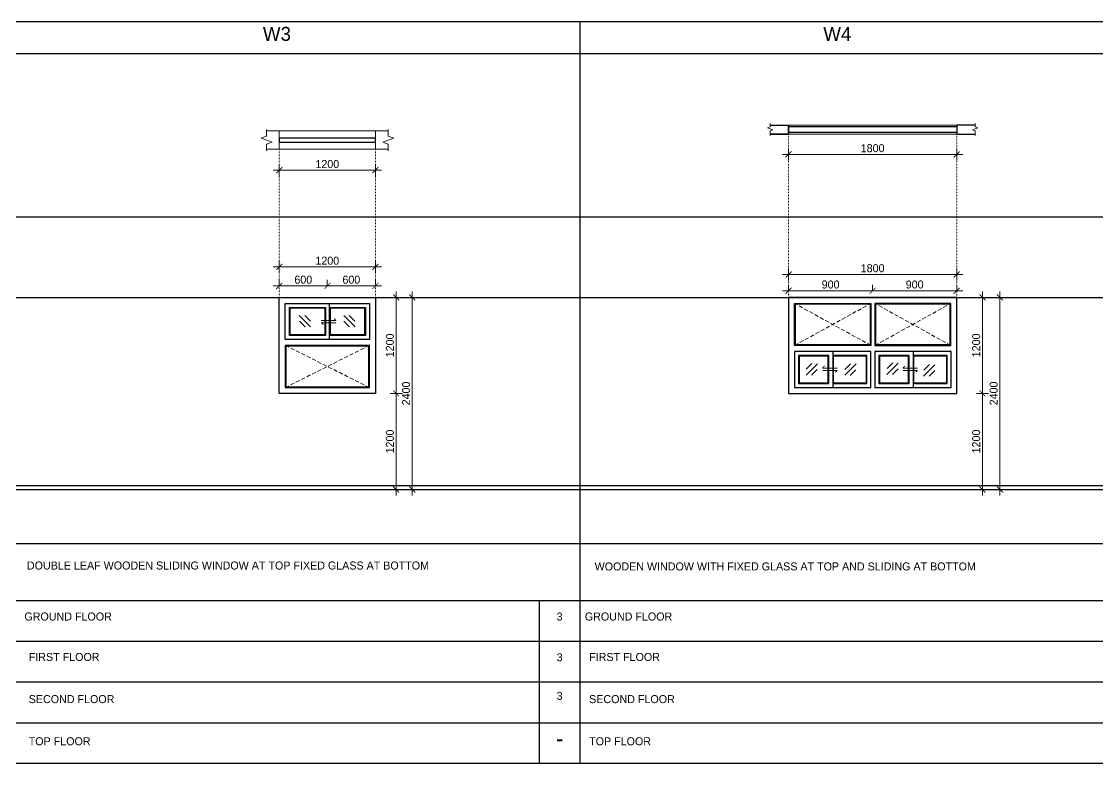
# Model space of a CAD drawing. Header units: inches. Extents: x -3071 to 2014935, y -37057 to 549694.
# Drawn here: x 1464790 to 1478230, y 491784 to 501048 of the extents above; entities that cross this region are included whole.
import ezdxf

# ---------------------------------------------------------------- set-up
doc = ezdxf.new("R2010")
doc.units = ezdxf.units.IN
doc.header["$MEASUREMENT"] = 0
for name, pattern in [('DOT', [0.25, 0, -0.25]), ('HIDDEN2', [0.1875, 0.125, -0.0625]), ('TRAZOS1', [0.15, 0.1, -0.05])]:
    doc.linetypes.add(name, pattern=pattern)
for name, color, linetype, lineweight in [('001-Archi- Break Line', 25, 'Continuous', 13), ('001-Archi- door window elevation', 92, 'Continuous', 25), ('001-Archi- Opening', 90, 'Continuous', 25), ('001-Archi-Dimension', 200, 'Continuous', 18), ('001-Archi-Elev 3', 212, 'Continuous', 30), ('001-Archi-Elev 4', 246, 'Continuous', 25), ('001-Archi-hatch', 9, 'Continuous', 0), ('001-Archi-sill', 22, 'Continuous', 15), ('001-Archi-Text', 180, 'Continuous', 18), ('002-Archi- Opening', 90, 'Continuous', 25)]:
    doc.layers.add(name, color=color, linetype=linetype, lineweight=lineweight)
doc.styles.add('Archi 100', font='GOTHIC.TTF', dxfattribs={"height": 200})
doc.styles.add('Archi 50', font='GOTHIC.TTF', dxfattribs={"height": 100})
doc.dimstyles.new('Archi 50', dxfattribs={"dimscale": 0.5, "dimtxt": 100, "dimasz": 150, "dimexe": 150, "dimexo": 300, "dimgap": 50, "dimtad": 1, "dimdec": 0, "dimzin": 0, "dimdsep": 46, "dimtxsty": 'Archi 50', "dimblk": 'ARCHTICK', "dimcen": 0.09, "dimdle": 150, "dimclrd": 256, "dimclre": 256, "dimclrt": 256, "dimadec": 0, "dimazin": 0, "dimtfac": 1, "dimtdec": 0, "dimtix": 1, "dimtofl": 0, "dimtmove": 0, "dimatfit": 0, "dimfxl": 150, "dimfxlon": 1, "dimtolj": 1, "dimtzin": 0, "dimlwd": -1, "dimlwe": -1, "dimarcsym": 0})

# ---------------------------------------------------------------- blocks, each defined once
blk = doc.blocks.new('_ArchTick')
at = {"color": 0, "linetype": 'ByBlock', "const_width": 0.15}
blk.add_lwpolyline([(-0.5, -0.5), (0.5, 0.5)], dxfattribs=at)
blk = doc.blocks.new('*D1597')
at = {"layer": '001-Archi-Dimension', "transparency": 16777216}
for p, q in [((1467935, 499191), (1469285, 499191)), ((1468010, 499266), (1468010, 499116)), ((1469210, 499266), (1469210, 499116))]:
    blk.add_line(p, q, dxfattribs=at)
at = {"layer": 'Defpoints', "color": 0, "transparency": 16777216}
for p in [(1468010, 499453), (1469210, 499453), (1469210, 499191)]:
    blk.add_point(p, dxfattribs=at)
at = {"layer": '001-Archi-Dimension', "transparency": 16777216, "xscale": 75, "yscale": 75, "zscale": 75, "rotation": 180}
blk.add_blockref('_ArchTick', (1468010, 499191), dxfattribs=at)
at = {"layer": '001-Archi-Dimension', "transparency": 16777216, "xscale": 75, "yscale": 75, "zscale": 75}
blk.add_blockref('_ArchTick', (1469210, 499191), dxfattribs=at)
at = {"layer": '001-Archi-Dimension', "transparency": 16777216, "insert": (1468610, 499268), "char_height": 100, "attachment_point": 5, "style": 'Archi 50'}
blk.add_mtext('\\A1;1200', dxfattribs=at)
blk = doc.blocks.new('*D1556')
at = {"layer": '001-Archi-Dimension', "transparency": 16777216}
for p, q in [((1469469, 496479), (1469469, 495129)), ((1469469, 496404), (1469544, 496404)), ((1469469, 495204), (1469544, 495204))]:
    blk.add_line(p, q, dxfattribs=at)
at = {"layer": 'Defpoints', "color": 0, "transparency": 16777216}
for p in [(1469469, 496404), (1469432, 495204), (1469469, 495204)]:
    blk.add_point(p, dxfattribs=at)
at = {"layer": '001-Archi-Dimension', "transparency": 16777216, "xscale": 75, "yscale": 75, "zscale": 75}
for p, rotation in [((1469469, 496404), 90), ((1469469, 495204), 270)]:
    blk.add_blockref('_ArchTick', p, dxfattribs=dict(at, rotation=rotation))
at = {"layer": '001-Archi-Dimension', "transparency": 16777216, "insert": (1469392, 495804), "char_height": 100, "attachment_point": 5, "rotation": 90, "style": 'Archi 50'}
blk.add_mtext('\\A1;1200', dxfattribs=at)
blk = doc.blocks.new('*D1598')
at = {"layer": '001-Archi-Dimension', "transparency": 16777216}
for p, q in [((1469469, 496329), (1469469, 497679)), ((1469394, 497604), (1469544, 497604)), ((1469394, 496404), (1469544, 496404))]:
    blk.add_line(p, q, dxfattribs=at)
at = {"layer": 'Defpoints', "color": 0, "transparency": 16777216}
for p in [(1469210, 497604), (1469469, 497604), (1469210, 496404)]:
    blk.add_point(p, dxfattribs=at)
at = {"layer": '001-Archi-Dimension', "transparency": 16777216, "xscale": 75, "yscale": 75, "zscale": 75}
for p, rotation in [((1469469, 497604), 90), ((1469469, 496404), 270)]:
    blk.add_blockref('_ArchTick', p, dxfattribs=dict(at, rotation=rotation))
at = {"layer": '001-Archi-Dimension', "transparency": 16777216, "insert": (1469392, 497004), "char_height": 100, "attachment_point": 5, "rotation": 90, "style": 'Archi 50'}
blk.add_mtext('\\A1;1200', dxfattribs=at)
blk = doc.blocks.new('*D1599')
at = {"layer": '001-Archi-Dimension', "transparency": 16777216}
for p, q in [((1468010, 497746), (1468010, 497821)), ((1468610, 497746), (1468610, 497821)), ((1467935, 497746), (1468685, 497746))]:
    blk.add_line(p, q, dxfattribs=at)
at = {"layer": 'Defpoints', "color": 0, "transparency": 16777216}
for p in [(1468610, 497746), (1468010, 497604), (1468610, 497604)]:
    blk.add_point(p, dxfattribs=at)
at = {"layer": '001-Archi-Dimension', "transparency": 16777216, "xscale": 75, "yscale": 75, "zscale": 75, "rotation": 180}
blk.add_blockref('_ArchTick', (1468010, 497746), dxfattribs=at)
at = {"layer": '001-Archi-Dimension', "transparency": 16777216, "xscale": 75, "yscale": 75, "zscale": 75}
blk.add_blockref('_ArchTick', (1468610, 497746), dxfattribs=at)
at = {"layer": '001-Archi-Dimension', "transparency": 16777216, "insert": (1468310, 497824), "char_height": 100, "attachment_point": 5, "style": 'Archi 50'}
blk.add_mtext('\\A1;600', dxfattribs=at)
blk = doc.blocks.new('*D1600')
at = {"layer": '001-Archi-Dimension', "transparency": 16777216}
for p, q in [((1468610, 497746), (1468610, 497821)), ((1469210, 497746), (1469210, 497821)), ((1468535, 497746), (1469285, 497746))]:
    blk.add_line(p, q, dxfattribs=at)
at = {"layer": 'Defpoints', "color": 0, "transparency": 16777216}
for p in [(1469210, 497746), (1468610, 497604), (1469210, 497604)]:
    blk.add_point(p, dxfattribs=at)
at = {"layer": '001-Archi-Dimension', "transparency": 16777216, "xscale": 75, "yscale": 75, "zscale": 75, "rotation": 180}
blk.add_blockref('_ArchTick', (1468610, 497746), dxfattribs=at)
at = {"layer": '001-Archi-Dimension', "transparency": 16777216, "xscale": 75, "yscale": 75, "zscale": 75}
blk.add_blockref('_ArchTick', (1469210, 497746), dxfattribs=at)
at = {"layer": '001-Archi-Dimension', "transparency": 16777216, "insert": (1468910, 497824), "char_height": 100, "attachment_point": 5, "style": 'Archi 50'}
blk.add_mtext('\\A1;600', dxfattribs=at)
blk = doc.blocks.new('*D1557')
at = {"layer": '001-Archi-Dimension', "transparency": 16777216}
for p, q in [((1468010, 497909), (1468010, 498059)), ((1469210, 497909), (1469210, 498059)), ((1467935, 497984), (1469285, 497984))]:
    blk.add_line(p, q, dxfattribs=at)
at = {"layer": 'Defpoints', "color": 0, "transparency": 16777216}
for p in [(1469210, 497984), (1468010, 497604), (1469210, 497604)]:
    blk.add_point(p, dxfattribs=at)
at = {"layer": '001-Archi-Dimension', "transparency": 16777216, "xscale": 75, "yscale": 75, "zscale": 75, "rotation": 180}
blk.add_blockref('_ArchTick', (1468010, 497984), dxfattribs=at)
at = {"layer": '001-Archi-Dimension', "transparency": 16777216, "xscale": 75, "yscale": 75, "zscale": 75}
blk.add_blockref('_ArchTick', (1469210, 497984), dxfattribs=at)
at = {"layer": '001-Archi-Dimension', "transparency": 16777216, "insert": (1468610, 498061), "char_height": 100, "attachment_point": 5, "style": 'Archi 50'}
blk.add_mtext('\\A1;1200', dxfattribs=at)
blk = doc.blocks.new('*D1558')
at = {"layer": '001-Archi-Dimension', "transparency": 16777216}
for p, q in [((1469671, 497679), (1469671, 495129)), ((1469596, 497604), (1469746, 497604)), ((1469596, 495204), (1469746, 495204))]:
    blk.add_line(p, q, dxfattribs=at)
at = {"layer": 'Defpoints', "color": 0, "transparency": 16777216}
for p in [(1469210, 497604), (1469210, 495204), (1469671, 495204)]:
    blk.add_point(p, dxfattribs=at)
at = {"layer": '001-Archi-Dimension', "transparency": 16777216, "xscale": 75, "yscale": 75, "zscale": 75}
for p, rotation in [((1469671, 497604), 90), ((1469671, 495204), 270)]:
    blk.add_blockref('_ArchTick', p, dxfattribs=dict(at, rotation=rotation))
at = {"layer": '001-Archi-Dimension', "transparency": 16777216, "insert": (1469594, 496404), "char_height": 100, "attachment_point": 5, "rotation": 90, "style": 'Archi 50'}
blk.add_mtext('\\A1;2400', dxfattribs=at)
blk = doc.blocks.new('*D1639')
at = {"layer": '001-Archi-Dimension', "transparency": 16777216}
for p, q in [((1474371, 499464), (1474371, 499314)), ((1476471, 499464), (1476471, 499314)), ((1474296, 499389), (1476546, 499389))]:
    blk.add_line(p, q, dxfattribs=at)
at = {"layer": 'Defpoints', "color": 0, "transparency": 16777216}
for p in [(1474371, 499643), (1476471, 499643), (1476471, 499389)]:
    blk.add_point(p, dxfattribs=at)
at = {"layer": '001-Archi-Dimension', "transparency": 16777216, "xscale": 75, "yscale": 75, "zscale": 75, "rotation": 180}
blk.add_blockref('_ArchTick', (1474371, 499389), dxfattribs=at)
at = {"layer": '001-Archi-Dimension', "transparency": 16777216, "xscale": 75, "yscale": 75, "zscale": 75}
blk.add_blockref('_ArchTick', (1476471, 499389), dxfattribs=at)
at = {"layer": '001-Archi-Dimension', "transparency": 16777216, "insert": (1475421, 499466), "char_height": 100, "attachment_point": 5, "style": 'Archi 50'}
blk.add_mtext('\\A1;1800', dxfattribs=at)
blk = doc.blocks.new('*D1640')
at = {"layer": '001-Archi-Dimension', "transparency": 16777216}
for p, q in [((1476793, 497679), (1476793, 496329)), ((1476718, 497604), (1476868, 497604)), ((1476718, 496404), (1476868, 496404))]:
    blk.add_line(p, q, dxfattribs=at)
at = {"layer": 'Defpoints', "color": 0, "transparency": 16777216}
for p in [(1476471, 497604), (1476471, 496404), (1476793, 496404)]:
    blk.add_point(p, dxfattribs=at)
at = {"layer": '001-Archi-Dimension', "transparency": 16777216, "xscale": 75, "yscale": 75, "zscale": 75}
for p, rotation in [((1476793, 497604), 90), ((1476793, 496404), 270)]:
    blk.add_blockref('_ArchTick', p, dxfattribs=dict(at, rotation=rotation))
at = {"layer": '001-Archi-Dimension', "transparency": 16777216, "insert": (1476715, 497004), "char_height": 100, "attachment_point": 5, "rotation": 90, "style": 'Archi 50'}
blk.add_mtext('\\A1;1200', dxfattribs=at)
blk = doc.blocks.new('*D1641')
at = {"layer": '001-Archi-Dimension', "transparency": 16777216}
for p, q in [((1476793, 496479), (1476793, 495129)), ((1476718, 496404), (1476868, 496404)), ((1476793, 495204), (1476868, 495204))]:
    blk.add_line(p, q, dxfattribs=at)
at = {"layer": 'Defpoints', "color": 0, "transparency": 16777216}
for p in [(1476471, 496404), (1476793, 495204), (1476793, 495204)]:
    blk.add_point(p, dxfattribs=at)
at = {"layer": '001-Archi-Dimension', "transparency": 16777216, "xscale": 75, "yscale": 75, "zscale": 75}
for p, rotation in [((1476793, 496404), 90), ((1476793, 495204), 270)]:
    blk.add_blockref('_ArchTick', p, dxfattribs=dict(at, rotation=rotation))
at = {"layer": '001-Archi-Dimension', "transparency": 16777216, "insert": (1476715, 495804), "char_height": 100, "attachment_point": 5, "rotation": 90, "style": 'Archi 50'}
blk.add_mtext('\\A1;1200', dxfattribs=at)
blk = doc.blocks.new('*D1642')
at = {"layer": '001-Archi-Dimension', "transparency": 16777216}
for p, q in [((1477011, 497679), (1477011, 495129)), ((1476936, 497604), (1477086, 497604)), ((1476936, 495204), (1477086, 495204))]:
    blk.add_line(p, q, dxfattribs=at)
at = {"layer": 'Defpoints', "color": 0, "transparency": 16777216}
for p in [(1476471, 497604), (1476471, 495204), (1477011, 495204)]:
    blk.add_point(p, dxfattribs=at)
at = {"layer": '001-Archi-Dimension', "transparency": 16777216, "xscale": 75, "yscale": 75, "zscale": 75}
for p, rotation in [((1477011, 497604), 90), ((1477011, 495204), 270)]:
    blk.add_blockref('_ArchTick', p, dxfattribs=dict(at, rotation=rotation))
at = {"layer": '001-Archi-Dimension', "transparency": 16777216, "insert": (1476933, 496404), "char_height": 100, "attachment_point": 5, "rotation": 90, "style": 'Archi 50'}
blk.add_mtext('\\A1;2400', dxfattribs=at)
blk = doc.blocks.new('*D1592')
at = {"layer": '001-Archi-Dimension', "transparency": 16777216}
for p, q in [((1474371, 497814), (1474371, 497964)), ((1476471, 497814), (1476471, 497964)), ((1474296, 497889), (1476546, 497889))]:
    blk.add_line(p, q, dxfattribs=at)
at = {"layer": 'Defpoints', "color": 0, "transparency": 16777216}
for p in [(1476471, 497889), (1474371, 497604), (1476471, 497604)]:
    blk.add_point(p, dxfattribs=at)
at = {"layer": '001-Archi-Dimension', "transparency": 16777216, "xscale": 75, "yscale": 75, "zscale": 75, "rotation": 180}
blk.add_blockref('_ArchTick', (1474371, 497889), dxfattribs=at)
at = {"layer": '001-Archi-Dimension', "transparency": 16777216, "xscale": 75, "yscale": 75, "zscale": 75}
blk.add_blockref('_ArchTick', (1476471, 497889), dxfattribs=at)
at = {"layer": '001-Archi-Dimension', "transparency": 16777216, "insert": (1475421, 497967), "char_height": 100, "attachment_point": 5, "style": 'Archi 50'}
blk.add_mtext('\\A1;1800', dxfattribs=at)
blk = doc.blocks.new('*D1643')
at = {"layer": '001-Archi-Dimension', "transparency": 16777216}
for p, q in [((1474296, 497687), (1475496, 497687)), ((1474371, 497687), (1474371, 497762)), ((1475421, 497687), (1475421, 497762))]:
    blk.add_line(p, q, dxfattribs=at)
at = {"layer": 'Defpoints', "color": 0, "transparency": 16777216}
for p in [(1475421, 497687), (1474371, 497604), (1475421, 497604)]:
    blk.add_point(p, dxfattribs=at)
at = {"layer": '001-Archi-Dimension', "transparency": 16777216, "xscale": 75, "yscale": 75, "zscale": 75, "rotation": 180}
blk.add_blockref('_ArchTick', (1474371, 497687), dxfattribs=at)
at = {"layer": '001-Archi-Dimension', "transparency": 16777216, "xscale": 75, "yscale": 75, "zscale": 75}
blk.add_blockref('_ArchTick', (1475421, 497687), dxfattribs=at)
at = {"layer": '001-Archi-Dimension', "transparency": 16777216, "insert": (1474896, 497764), "char_height": 100, "attachment_point": 5, "style": 'Archi 50'}
blk.add_mtext('\\A1;900', dxfattribs=at)
blk = doc.blocks.new('*D1644')
at = {"layer": '001-Archi-Dimension', "transparency": 16777216}
for p, q in [((1475346, 497687), (1476546, 497687)), ((1475421, 497687), (1475421, 497762)), ((1476471, 497687), (1476471, 497762))]:
    blk.add_line(p, q, dxfattribs=at)
at = {"layer": 'Defpoints', "color": 0, "transparency": 16777216}
for p in [(1476471, 497687), (1475421, 497604), (1476471, 497604)]:
    blk.add_point(p, dxfattribs=at)
at = {"layer": '001-Archi-Dimension', "transparency": 16777216, "xscale": 75, "yscale": 75, "zscale": 75, "rotation": 180}
blk.add_blockref('_ArchTick', (1475421, 497687), dxfattribs=at)
at = {"layer": '001-Archi-Dimension', "transparency": 16777216, "xscale": 75, "yscale": 75, "zscale": 75}
blk.add_blockref('_ArchTick', (1476471, 497687), dxfattribs=at)
at = {"layer": '001-Archi-Dimension', "transparency": 16777216, "insert": (1475946, 497764), "char_height": 100, "attachment_point": 5, "style": 'Archi 50'}
blk.add_mtext('\\A1;900', dxfattribs=at)

msp = doc.modelspace()

# ---------------------------------------------------------------- linework, layer by layer
msp.add_line((1474141.48, 499643.02), (1474371.48, 499643.02))
for points in [[(1474141.48, 499753.02), (1474371.48, 499753.02), (1474371.48, 499643.02), (1474141.48, 499643.02)], [(1476701.48, 499753.02), (1476471.48, 499753.02), (1476471.48, 499643.02), (1476701.48, 499643.02)]]:
    msp.add_lwpolyline(points)
at = {"layer": '001-Archi- Break Line', "linetype": 'Continuous'}
for points in [[(1467850.44, 499700.5), (1467850.44, 499618), (1467781.75, 499593), (1467919.13, 499543), (1467850.44, 499518), (1467850.44, 499435.5)], [(1469370.55, 499700.5), (1469370.55, 499618), (1469439.23, 499593), (1469301.86, 499543), (1469370.55, 499518), (1469370.55, 499435.5)], [(1474141.48, 499773.65), (1474141.48, 499732.4), (1474107.14, 499719.9), (1474175.83, 499694.9), (1474141.48, 499682.4), (1474141.53, 499623.85)], [(1476701.48, 499773.65), (1476701.48, 499732.4), (1476735.83, 499719.9), (1476667.14, 499694.9), (1476701.48, 499682.4), (1476701.43, 499623.85)]]:
    msp.add_lwpolyline(points, dxfattribs=at)
at = {"layer": '001-Archi- door window elevation'}
for points in [[(1468010.49, 497603.51), (1469210.49, 497603.51), (1469210.49, 496403.51), (1468010.49, 496403.51)], [(1474371.48, 496403.51), (1476471.48, 496403.51), (1476471.48, 497603.51), (1474371.48, 497603.51)], [(1475399.63, 497003.51), (1474446.48, 497003.51), (1474446.48, 497528.51), (1475399.63, 497528.51)], [(1475449.63, 497003.51), (1476396.48, 497003.51), (1476396.48, 497528.51), (1475449.63, 497528.51)], [(1468588.84, 497128.51), (1468135.49, 497128.51), (1468135.49, 497478.51), (1468588.84, 497478.51)], [(1469085.49, 497128.51), (1468638.84, 497128.51), (1468638.84, 497478.51), (1469085.49, 497478.51)], [(1469135.49, 497003.51), (1468085.49, 497003.51), (1468085.49, 496478.51), (1469135.49, 496478.51)], [(1474873.06, 496878.51), (1474496.48, 496878.51), (1474496.48, 496528.51), (1474873.06, 496528.51)], [(1475349.63, 496878.51), (1474923.06, 496878.51), (1474923.06, 496528.51), (1475349.63, 496528.51)], [(1475876.2, 496878.51), (1475499.63, 496878.51), (1475499.63, 496528.51), (1475876.2, 496528.51)], [(1476352.77, 496878.51), (1475926.2, 496878.51), (1475926.2, 496528.51), (1476352.77, 496528.51)]]:
    msp.add_lwpolyline(points, close=True, dxfattribs=at)
for points in [[(1469135.49, 497078.51), (1468085.49, 497078.51), (1468085.49, 497528.51), (1469135.49, 497528.51), (1469135.49, 497078.51)], [(1468638.84, 497078.51), (1468638.84, 497528.51)], [(1475399.63, 496928.51), (1474446.48, 496928.51), (1474446.48, 496478.51), (1475399.63, 496478.51), (1475399.63, 496928.51)], [(1474923.06, 496928.51), (1474923.06, 496478.51)], [(1476402.77, 496928.51), (1475449.63, 496928.51), (1475449.63, 496478.51), (1476402.77, 496478.51), (1476402.77, 496928.51)], [(1475926.2, 496928.51), (1475926.2, 496478.51)]]:
    msp.add_lwpolyline(points, dxfattribs=at)
at = {"layer": '001-Archi- Opening'}
msp.add_lwpolyline([(1468010.49, 499543), (1469210.49, 499543), (1469210.49, 499593), (1468010.49, 499593), (1468010.49, 499543)], dxfattribs=at)
at = {"layer": '001-Archi-Elev 3'}
for p, q in [((1471763.58, 501048.21), (1471763.58, 491783.55)), ((1445763.58, 500648.21), (1478763.58, 500648.21)), ((1445763.58, 498607.8), (1478763.58, 498607.8)), ((1445763.58, 494531.26), (1478763.58, 494531.26)), ((1445763.58, 493820.36), (1478763.58, 493820.36)), ((1450763.58, 493311.16), (1478763.58, 493311.16)), ((1450763.58, 492801.96), (1478763.58, 492801.96)), ((1450763.58, 492292.76), (1478763.58, 492292.76))]:
    msp.add_line(p, q, dxfattribs=at)
for points in [[(1478763.58, 491783.55), (1445763.58, 491783.55), (1445763.58, 501048.21), (1478763.58, 501048.21)], [(1471254.38, 493820.36), (1471254.38, 491783.55)]]:
    msp.add_lwpolyline(points, dxfattribs=at)
at = {"layer": '001-Archi-Elev 4', "ltscale": 1000}
for p, q in [((1446924.76, 497603.51), (1478763.58, 497603.51)), ((1446924.76, 495203.51), (1478763.58, 495203.51))]:
    msp.add_line(p, q, dxfattribs=at)
at = {"layer": '001-Archi-Elev 4', "ltscale": 0.2}
msp.add_line((1446924.76, 495253.51), (1478763.58, 495253.51), dxfattribs=at)
at = {"layer": '001-Archi-hatch', "linetype": 'DOT'}
for p, q in [((1476471.48, 497603.51), (1476471.48, 499698.02)), ((1474371.48, 497603.51), (1474371.48, 499660.52)), ((1468010.49, 499453), (1468010.49, 497603.51)), ((1469210.49, 497603.51), (1469210.49, 499453))]:
    msp.add_line(p, q, dxfattribs=at)
at = {"layer": '001-Archi-hatch', "linetype": 'TRAZOS1', "ltscale": 500}
for p, q in [((1474446.48, 497003.51), (1475399.63, 497528.51)), ((1475399.63, 497003.51), (1474446.48, 497528.51)), ((1475449.63, 497003.51), (1476396.48, 497528.51)), ((1476396.48, 497003.51), (1475449.63, 497528.51)), ((1468085.49, 497003.51), (1469135.49, 496478.51)), ((1469135.49, 497003.51), (1468085.49, 496478.51))]:
    msp.add_line(p, q, dxfattribs=at)
at = {"layer": '001-Archi-hatch'}
for p, q in [((1468400.28, 497235.57), (1468258.68, 497377.18)), ((1468260.51, 497304.63), (1468331.31, 497233.83)), ((1468327.65, 497378.92), (1468398.45, 497308.12)), ((1468956.21, 497235.57), (1468814.61, 497377.18)), ((1468816.44, 497304.63), (1468887.24, 497233.83)), ((1468883.58, 497378.92), (1468954.38, 497308.12)), ((1474731.91, 496774.31), (1474590.31, 496632.71)), ((1474592.14, 496705.25), (1474662.94, 496776.05)), ((1475215.15, 496772.57), (1475073.54, 496630.97)), ((1475075.37, 496703.51), (1475146.18, 496774.31)), ((1475740.85, 496784.19), (1475599.24, 496642.59)), ((1475601.07, 496715.13), (1475671.88, 496785.93)), ((1476199.85, 496761.87), (1476058.25, 496620.26)), ((1476060.08, 496692.8), (1476130.88, 496763.61)), ((1474659.28, 496630.97), (1474730.08, 496701.77)), ((1475142.51, 496629.23), (1475213.32, 496700.03)), ((1475668.21, 496640.85), (1475739.01, 496711.65)), ((1476127.22, 496618.52), (1476198.02, 496689.32))]:
    msp.add_line(p, q, dxfattribs=at)
for points in [[(1467850.44, 499453), (1468010.49, 499453), (1468010.49, 499683), (1467850.44, 499683)], [(1469370.55, 499453), (1469210.49, 499453), (1469210.49, 499683), (1469370.55, 499683)]]:
    msp.add_lwpolyline(points, dxfattribs=at)
for points in [[(1468578.84, 497138.51), (1468145.49, 497138.51), (1468145.49, 497468.51), (1468578.84, 497468.51)], [(1469075.49, 497138.51), (1468648.84, 497138.51), (1468648.84, 497468.51), (1469075.49, 497468.51)], [(1475389.63, 497013.51), (1474456.48, 497013.51), (1474456.48, 497518.51), (1475389.63, 497518.51)], [(1475459.63, 497013.51), (1476386.48, 497013.51), (1476386.48, 497518.51), (1475459.63, 497518.51)], [(1469125.49, 496993.51), (1468095.49, 496993.51), (1468095.49, 496488.51), (1469125.49, 496488.51)], [(1474863.06, 496868.51), (1474506.48, 496868.51), (1474506.48, 496538.51), (1474863.06, 496538.51)], [(1475339.63, 496868.51), (1474933.06, 496868.51), (1474933.06, 496538.51), (1475339.63, 496538.51)], [(1475866.2, 496868.51), (1475509.63, 496868.51), (1475509.63, 496538.51), (1475866.2, 496538.51)], [(1476342.77, 496868.51), (1475936.2, 496868.51), (1475936.2, 496538.51), (1476342.77, 496538.51)]]:
    msp.add_lwpolyline(points, close=True, dxfattribs=at)
at = {"layer": '001-Archi-hatch', "linetype": 'HIDDEN2', "ltscale": 5}
for points in [[(1468694.46, 497339.11), (1468717.62, 497315.95), (1468533.65, 497315.95)], [(1468556.81, 497262.79), (1468533.65, 497285.95), (1468717.62, 497285.95)], [(1474818.05, 496744.22), (1474794.89, 496721.06), (1474978.85, 496721.06)], [(1475821.19, 496744.22), (1475798.03, 496721.06), (1475982, 496721.06)], [(1474955.69, 496667.9), (1474978.85, 496691.06), (1474794.89, 496691.06)], [(1475958.84, 496667.9), (1475982, 496691.06), (1475798.03, 496691.06)]]:
    msp.add_lwpolyline(points, dxfattribs=at)
at = {"layer": '001-Archi-sill'}
for points in [[(1468010.49, 499453), (1469210.49, 499453), (1469210.49, 499683), (1468010.49, 499683)], [(1476471.48, 499753.02), (1476471.48, 499643.02), (1474371.48, 499643.02), (1474371.48, 499753.02)]]:
    msp.add_lwpolyline(points, close=True, dxfattribs=at)
at = {"layer": '002-Archi- Opening'}
msp.add_lwpolyline([(1474371.48, 499735.52), (1476471.48, 499735.52), (1476471.48, 499660.52), (1474371.48, 499660.52), (1474371.48, 499735.52)], dxfattribs=at)

# ---------------------------------------------------------------- texts
at = {"layer": '001-Archi-Text', "attachment_point": 1, "style": 'Archi 100'}
for s, width, insert, char_height in [('\\pxqc;W3', 795.4141, (1467582.79, 500981.41), 175), ('\\pxqc;W4', 795.4141, (1474582.79, 500981.41), 175), ('\\pxql,t12;DOUBLE LEAF WOODEN SLIDING WINDOW AT TOP FIXED GLASS AT BOTTOM ', 6910.6977, (1464857.9, 494305.45), 100), ('\\pxql,t12;WOODEN WINDOW WITH FIXED GLASS AT TOP AND SLIDING AT BOTTOM', 6910.6977, (1471948.79, 494294.16), 100), ('GROUND FLOOR', 2902.3558, (1464826.43, 493668.61), 100), ('\\pxqc;3', 388.6958, (1471317.23, 493668.61), 100), ('GROUND FLOOR', 2902.3558, (1471826.43, 493668.61), 100), ('FIRST FLOOR', 1652.6819, (1464880.4, 493163.52), 100), ('\\pxqc;3', 388.6958, (1471317.23, 493159.41), 100), ('FIRST FLOOR', 1652.6819, (1471880.4, 493163.52), 100), ('SECOND FLOOR', 1652.6819, (1464880.4, 492637.2), 100), ('\\pxqc;3', 388.6958, (1471317.23, 492677.23), 100), ('SECOND FLOOR', 1652.6819, (1471880.4, 492637.2), 100), ('TOP FLOOR', 1652.6819, (1464880.4, 492110.89), 100), ('\\pxqc;-', 388.6958, (1471317.23, 492195.05), 200), ('TOP FLOOR', 1652.6819, (1471880.4, 492110.89), 100)]:
    msp.add_mtext_dynamic_manual_height_columns(s, width=width, gutter_width=12.5, heights=[0], dxfattribs=dict(at, insert=insert, char_height=char_height))

# ---------------------------------------------------------------- dimensions: what is measured, and where the dimension line sits
at = {"layer": '001-Archi-Dimension'}
dim = msp.add_aligned_dim(p1=(1474371.48, 499643.02), p2=(1476471.48, 499643.02), distance=-254.43, text='1800', dimstyle='Archi 50', dxfattribs=at)
dim.commit()
dim.dimension.update_dxf_attribs({"geometry": '*D1639', "text_midpoint": (1475421.48, 499466.11)})
dim = msp.add_linear_dim(base=(1469210.49, 499190.94), p1=(1468010.49, 499453), p2=(1469210.49, 499453), dimstyle='Archi 50', dxfattribs=at)
dim.commit()
dim.dimension.update_dxf_attribs({"geometry": '*D1597', "text_midpoint": (1468610.49, 499268.46)})
at = {"layer": '001-Archi-Dimension', "color": 2}
for p1, p2, distance, picture, middle in [((1468010.49, 497603.51), (1469210.49, 497603.51), 380.18, '*D1557', (1468610.49, 498061.2)), ((1468010.49, 497603.51), (1468610.49, 497603.51), 142.63, '*D1599', (1468310.49, 497823.65)), ((1469210.49, 496403.51), (1469210.49, 497603.51), -258.88, '*D1598', (1469391.85, 497003.51)), ((1469210.49, 497603.51), (1469210.49, 495203.51), 460.94, '*D1558', (1469593.91, 496403.51)), ((1476471.48, 497603.51), (1476471.48, 496403.51), 321.34, '*D1640', (1476715.31, 497003.51)), ((1476471.48, 497603.51), (1476471.48, 495203.51), 539.38, '*D1642', (1476933.35, 496403.51))]:
    dim = msp.add_aligned_dim(p1=p1, p2=p2, distance=distance, dimstyle='Archi 50', dxfattribs=at)
    dim.commit()
    dim.dimension.update_dxf_attribs({"geometry": picture, "text_midpoint": middle})
for p2, distance, text, picture, middle in [((1476471.48, 497603.51), 285.53, '1800', '*D1592', (1475421.48, 497966.55)), ((1475421.48, 497603.51), 83.01, '900', '*D1643', (1474896.48, 497764.03))]:
    dim = msp.add_aligned_dim(p1=(1474371.48, 497603.51), p2=p2, distance=distance, text=text, dimstyle='Archi 50', dxfattribs=at)
    dim.commit()
    dim.dimension.update_dxf_attribs({"geometry": picture, "text_midpoint": middle})
for base, p1, p2, angle, picture, middle in [((1469210.49, 497746.13), (1468610.49, 497603.51), (1469210.49, 497603.51), 180, '*D1600', (1468910.49, 497823.65)), ((1469469.37, 495203.51), (1469469.37, 496403.51), (1469431.87, 495203.51), 90, '*D1556', (1469391.85, 495803.51)), ((1476792.83, 495203.51), (1476471.48, 496403.51), (1476792.83, 495203.51), 90, '*D1641', (1476715.31, 495803.51))]:
    dim = msp.add_linear_dim(base=base, p1=p1, p2=p2, angle=angle, dimstyle='Archi 50', override={"dimtmove": 1}, dxfattribs=at)
    dim.commit()
    dim.dimension.update_dxf_attribs({"geometry": picture, "text_midpoint": middle})
dim = msp.add_linear_dim(base=(1476471.48, 497686.51), p1=(1475421.48, 497603.51), p2=(1476471.48, 497603.51), angle=180, text='900', dimstyle='Archi 50', override={"dimtmove": 1}, dxfattribs=at)
dim.commit()
dim.dimension.update_dxf_attribs({"geometry": '*D1644', "text_midpoint": (1475946.48, 497764.03)})

doc.saveas('drawing.dxf')
